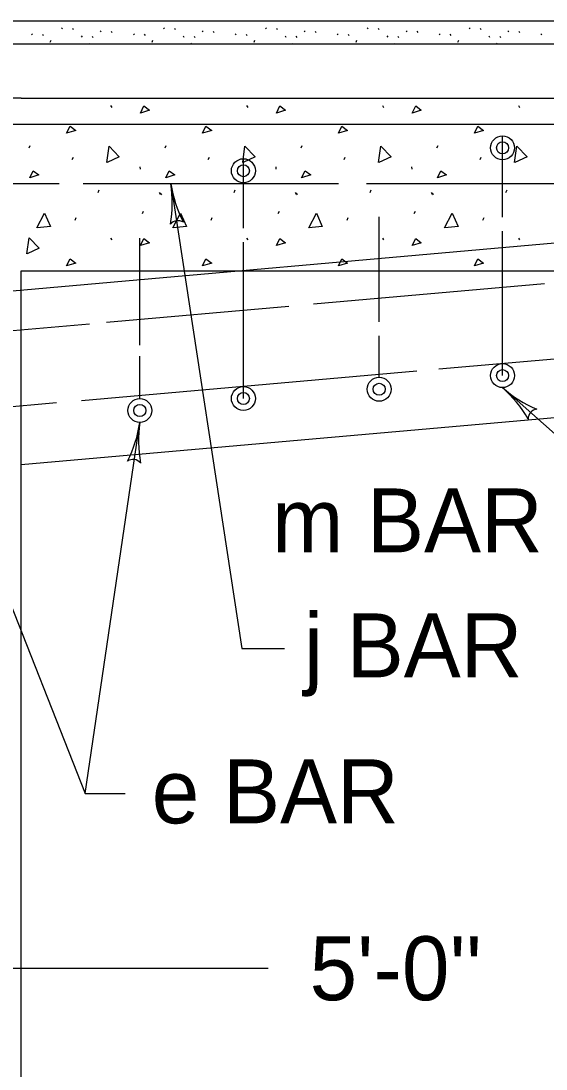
# Model space of a CAD drawing. Extents: x 1007 to 1035.5, y 1000.5 to 1021.5.
# Drawn here: x 1017.411 to 1019.054, y 1004.957 to 1008.235 of the extents above; entities that cross this region are included whole.
import ezdxf

# ---------------------------------------------------------------- set-up
doc = ezdxf.new("R2010")
doc.units = 0
doc.layers.add('1', color=7, linetype='Continuous')

msp = doc.modelspace()

# ---------------------------------------------------------------- linework, layer by layer
at = {"layer": '1'}
for p, q in [((1012.4115, 1008.2351), (1019.9115, 1008.2351)), ((1017.5382, 1008.2136), (1017.5406, 1008.21)), ((1017.5723, 1008.2123), (1017.5748, 1008.2086)), ((1017.8571, 1008.2136), (1017.8594, 1008.21)), ((1017.8912, 1008.2123), (1017.8936, 1008.2086)), ((1018.1759, 1008.2136), (1018.1783, 1008.21)), ((1018.2101, 1008.2123), (1018.2124, 1008.2086)), ((1018.4948, 1008.2136), (1018.4972, 1008.21)), ((1018.5289, 1008.2123), (1018.5313, 1008.2086)), ((1018.8137, 1008.2136), (1018.8161, 1008.21)), ((1018.8478, 1008.2123), (1018.8502, 1008.2086)), ((1017.4438, 1008.1948), (1017.4463, 1008.1912)), ((1017.4779, 1008.1934), (1017.4803, 1008.1898)), ((1017.5998, 1008.1885), (1017.6021, 1008.1849)), ((1017.6338, 1008.1872), (1017.6363, 1008.1835)), ((1017.6593, 1008.2042), (1017.6617, 1008.2006)), ((1017.6934, 1008.2028), (1017.6958, 1008.1992)), ((1017.7627, 1008.1948), (1017.7651, 1008.1912)), ((1017.7968, 1008.1934), (1017.7993, 1008.1898)), ((1017.9186, 1008.1885), (1017.921, 1008.1849)), ((1017.9528, 1008.1872), (1017.9551, 1008.1835)), ((1017.9782, 1008.2042), (1017.9806, 1008.2006)), ((1018.0123, 1008.2028), (1018.0147, 1008.1992)), ((1018.0816, 1008.1948), (1018.0839, 1008.1912)), ((1018.1157, 1008.1934), (1018.1181, 1008.1898)), ((1018.2374, 1008.1885), (1018.2398, 1008.1849)), ((1018.2716, 1008.1872), (1018.274, 1008.1835)), ((1018.297, 1008.2042), (1018.2994, 1008.2006)), ((1018.3312, 1008.2028), (1018.3336, 1008.1992)), ((1018.4004, 1008.1948), (1018.4028, 1008.1912)), ((1018.4346, 1008.1934), (1018.4369, 1008.1898)), ((1018.5563, 1008.1885), (1018.5588, 1008.1849)), ((1018.5904, 1008.1872), (1018.5928, 1008.1835)), ((1018.6159, 1008.2042), (1018.6183, 1008.2006)), ((1018.65, 1008.2028), (1018.6524, 1008.1992)), ((1018.7193, 1008.1948), (1018.7217, 1008.1912)), ((1018.7534, 1008.1934), (1018.7558, 1008.1898)), ((1018.8752, 1008.1885), (1018.8776, 1008.1849)), ((1018.9093, 1008.1872), (1018.9118, 1008.1835)), ((1018.9348, 1008.2042), (1018.9372, 1008.2006)), ((1018.9689, 1008.2028), (1018.9713, 1008.1992)), ((1019.0382, 1008.1948), (1019.0406, 1008.1912)), ((1023.2573, 1008.1622), (1010.0216, 1008.1622)), ((1019.9115, 1008.1622), (1012.4115, 1008.1622)), ((1017.5028, 1008.1692), (1017.5053, 1008.1746)), ((1017.625, 1008.1622), (1017.6263, 1008.1652)), ((1017.8217, 1008.1692), (1017.8241, 1008.1746)), ((1017.9438, 1008.1622), (1017.9452, 1008.1652)), ((1018.1406, 1008.1692), (1018.1429, 1008.1746)), ((1018.2628, 1008.1622), (1018.2641, 1008.1652)), ((1018.4594, 1008.1692), (1018.4618, 1008.1746)), ((1018.5816, 1008.1622), (1018.5829, 1008.1652)), ((1018.7783, 1008.1692), (1018.7807, 1008.1746)), ((1018.9005, 1008.1622), (1018.9018, 1008.1652)), ((1017.4115, 1007.9931), (1017.1146, 1007.9931)), ((1017.4115, 1007.9931), (1019.9115, 1007.9931)), ((1017.6915, 1007.9702), (1017.695, 1007.9648)), ((1018.1168, 1007.9702), (1018.1204, 1007.9648)), ((1018.5423, 1007.9702), (1018.5458, 1007.9648)), ((1018.9676, 1007.9702), (1018.9712, 1007.9648)), ((1017.1079, 1007.9122), (1019.849, 1007.9122)), ((1018.9179, 1007.6216), (1018.9179, 1007.8757)), ((1017.4366, 1007.8378), (1017.4402, 1007.8458)), ((1017.862, 1007.8378), (1017.8655, 1007.8458)), ((1018.2873, 1007.8378), (1018.2909, 1007.8458)), ((1018.7128, 1007.8378), (1018.7163, 1007.8458)), ((1017.5716, 1007.8015), (1017.5752, 1007.8094)), ((1017.9969, 1007.8015), (1018.0005, 1007.8094)), ((1018.1069, 1007.5874), (1018.1069, 1007.8041)), ((1018.4223, 1007.8015), (1018.4259, 1007.8094)), ((1018.8477, 1007.8015), (1018.8513, 1007.8094)), ((1017.7828, 1007.7792), (1017.7836, 1007.7712)), ((1018.2081, 1007.7792), (1018.209, 1007.7712)), ((1018.6335, 1007.7792), (1018.6343, 1007.7712)), ((1017.531, 1007.7258), (1017.299, 1007.7258)), ((1018.405, 1007.7258), (1017.6054, 1007.7258)), ((1017.8798, 1007.7258), (1018.1026, 1006.2722)), ((1019.7365, 1007.7258), (1018.4918, 1007.7258)), ((1017.6524, 1007.6984), (1017.6559, 1007.7064)), ((1017.8433, 1007.6984), (1017.8469, 1007.6932)), ((1017.8469, 1007.6964), (1017.8504, 1007.6911)), ((1018.0778, 1007.6984), (1018.0813, 1007.7064)), ((1018.2687, 1007.6984), (1018.2723, 1007.6932)), ((1018.2723, 1007.6964), (1018.2758, 1007.6911)), ((1018.5032, 1007.6984), (1018.5067, 1007.7064)), ((1018.6941, 1007.6984), (1018.6977, 1007.6932)), ((1018.6977, 1007.6964), (1018.7012, 1007.6911)), ((1018.9285, 1007.6984), (1018.9321, 1007.7064)), ((1017.7909, 1007.6327), (1017.7945, 1007.6406)), ((1018.2163, 1007.6327), (1018.2198, 1007.6406)), ((1018.5318, 1007.2944), (1018.5318, 1007.6224)), ((1018.6417, 1007.6327), (1018.6453, 1007.6406)), ((1017.0266, 1007.3598), (1019.9115, 1007.6141)), ((1017.5805, 1007.6122), (1017.584, 1007.6202)), ((1018.0058, 1007.6122), (1018.0094, 1007.6202)), ((1018.4313, 1007.6122), (1018.4348, 1007.6202)), ((1018.8566, 1007.6122), (1018.8602, 1007.6202)), ((1017.7829, 1007.2212), (1017.7829, 1007.5559)), ((1018.9179, 1007.1257), (1018.9179, 1007.5777)), ((1017.6915, 1007.5553), (1017.695, 1007.5501)), ((1018.1069, 1007.0541), (1018.1069, 1007.5435)), ((1018.1168, 1007.5553), (1018.1204, 1007.5501)), ((1018.5423, 1007.5553), (1018.5458, 1007.5501)), ((1018.9676, 1007.5553), (1018.9712, 1007.5501)), ((1017.4115, 1004.5372), (1017.4115, 1007.4538)), ((1017.4115, 1007.4538), (1019.974, 1007.4538)), ((1019.0493, 1007.4125), (1018.3268, 1007.3488)), ((1018.2493, 1007.342), (1017.6786, 1007.2918)), ((1017.6253, 1007.287), (1017.0991, 1007.2407)), ((1018.5318, 1007.1205), (1018.5318, 1007.2505)), ((1019.4888, 1007.2135), (1018.7187, 1007.1456)), ((1017.7829, 1007.0541), (1017.7829, 1007.187)), ((1018.6501, 1007.1395), (1017.6001, 1007.0469)), ((1017.4115, 1006.8477), (1020.4115, 1007.1122)), ((1019.3719, 1006.6863), (1018.9179, 1007.0882)), ((1017.5222, 1007.0401), (1017.12, 1007.0046)), ((1017.6117, 1005.8182), (1017.7829, 1006.9791)), ((1017.1746, 1006.9273), (1017.6117, 1005.8182)), ((1018.1026, 1006.2722), (1018.2353, 1006.2722)), ((1017.6117, 1005.8182), (1017.7367, 1005.8182)), ((1018.1848, 1005.2714), (1016.1615, 1005.2714))]:
    msp.add_line(p, q, dxfattribs=at)
for points in [[(1017.7847, 1007.9471), (1017.7953, 1007.9693), (1017.8131, 1007.956), (1017.7847, 1007.9471)], [(1018.2101, 1007.9471), (1018.2208, 1007.9693), (1018.2385, 1007.956), (1018.2101, 1007.9471)], [(1018.6354, 1007.9471), (1018.6461, 1007.9693), (1018.6638, 1007.956), (1018.6354, 1007.9471)], [(1017.554, 1007.8836), (1017.5647, 1007.9058), (1017.5824, 1007.8925), (1017.554, 1007.8836)], [(1017.9793, 1007.8836), (1017.99, 1007.9058), (1018.0078, 1007.8925), (1017.9793, 1007.8836)], [(1018.4048, 1007.8836), (1018.4154, 1007.9058), (1018.4332, 1007.8925), (1018.4048, 1007.8836)], [(1018.8301, 1007.8836), (1018.8408, 1007.9058), (1018.8585, 1007.8925), (1018.8301, 1007.8836)], [(1017.6796, 1007.7923), (1017.6867, 1007.843), (1017.7184, 1007.8102), (1017.6804, 1007.7926)], [(1018.105, 1007.7923), (1018.112, 1007.843), (1018.1438, 1007.8102), (1018.1058, 1007.7926)], [(1018.5303, 1007.7923), (1018.5374, 1007.843), (1018.5692, 1007.8102), (1018.5312, 1007.7926)], [(1018.9558, 1007.7923), (1018.9628, 1007.843), (1018.9946, 1007.8102), (1018.9566, 1007.7926)], [(1017.4384, 1007.7447), (1017.449, 1007.7668), (1017.4668, 1007.7535), (1017.4384, 1007.7447)], [(1017.8638, 1007.7447), (1017.8744, 1007.7668), (1017.8922, 1007.7535), (1017.8638, 1007.7447)], [(1018.2892, 1007.7447), (1018.2998, 1007.7668), (1018.3176, 1007.7535), (1018.2892, 1007.7447)], [(1018.7145, 1007.7447), (1018.7252, 1007.7668), (1018.7429, 1007.7535), (1018.7145, 1007.7447)], [(1017.4606, 1007.5883), (1017.4846, 1007.6335), (1017.5032, 1007.5918), (1017.4615, 1007.5883)], [(1017.8859, 1007.5883), (1017.9099, 1007.6335), (1017.9286, 1007.5918), (1017.8868, 1007.5883)], [(1018.3113, 1007.5883), (1018.3353, 1007.6335), (1018.3539, 1007.5918), (1018.3123, 1007.5883)], [(1018.7367, 1007.5883), (1018.7607, 1007.6335), (1018.7793, 1007.5918), (1018.7376, 1007.5883)], [(1017.4293, 1007.5062), (1017.4363, 1007.5569), (1017.4682, 1007.5241), (1017.4302, 1007.5064)], [(1017.7847, 1007.5323), (1017.7953, 1007.5545), (1017.8131, 1007.5412), (1017.7847, 1007.5323)], [(1018.2101, 1007.5323), (1018.2208, 1007.5545), (1018.2385, 1007.5412), (1018.2101, 1007.5323)], [(1018.6354, 1007.5323), (1018.6461, 1007.5545), (1018.6638, 1007.5412), (1018.6354, 1007.5323)], [(1017.554, 1007.4688), (1017.5647, 1007.491), (1017.5824, 1007.4777), (1017.554, 1007.4688)], [(1017.9793, 1007.4688), (1017.99, 1007.491), (1018.0078, 1007.4777), (1017.9793, 1007.4688)], [(1018.4048, 1007.4688), (1018.4154, 1007.491), (1018.4332, 1007.4777), (1018.4048, 1007.4688)], [(1018.8301, 1007.4688), (1018.8408, 1007.491), (1018.8585, 1007.4777), (1018.8301, 1007.4688)]]:
    msp.add_lwpolyline(points, dxfattribs=at)
for centre, radius in [((1018.918, 1007.8382), 0.0375), ((1018.918, 1007.8382), 0.0188), ((1018.107, 1007.7666), 0.0375), ((1018.107, 1007.7666), 0.0188), ((1018.918, 1007.1257), 0.0375), ((1018.918, 1007.1257), 0.0188), ((1018.5319, 1007.083), 0.0375), ((1018.5319, 1007.083), 0.0188), ((1018.107, 1007.0541), 0.0375), ((1018.107, 1007.0541), 0.0188), ((1017.783, 1007.0166), 0.0375), ((1017.783, 1007.0166), 0.0188)]:
    msp.add_circle(centre, radius, dxfattribs=at)
for centre, radius, start, end in [((1017.4934, 1007.6667), 0.3909, 350.059, 8.7057), ((1018.2663, 1007.7851), 0.3909, 188.6996, 188.7119), ((1018.2663, 1007.7851), 0.3909, 188.7119, 207.3806), ((1017.9023, 1007.5789), 0.0313, 57.4864, 139.6031), ((1019.1771, 1007.3809), 0.3909, 228.47, 228.4822), ((1019.1771, 1007.3809), 0.3909, 228.4822, 247.151), ((1018.6588, 1006.7955), 0.3909, 29.8294, 48.4761), ((1019.0292, 1006.9896), 0.0313, 97.2568, 179.3735), ((1017.3962, 1007.0362), 0.3909, 332.9558, 351.6025), ((1018.1697, 1006.9221), 0.3909, 171.6087, 190.2774), ((1018.1697, 1006.9221), 0.3909, 171.5964, 171.6087), ((1017.7612, 1006.8321), 0.0313, 40.3833, 122.5)]:
    msp.add_arc(centre, radius, start, end, dxfattribs=at)

# ---------------------------------------------------------------- texts
for s, p in [('m BAR', (1018.1968, 1006.5728)), ('j BAR', (1018.2967, 1006.182)), ('e BAR', (1017.8203, 1005.7252)), ("5'-0''", (1018.3142, 1005.1718))]:
    msp.add_text(s, height=0.2, dxfattribs=at).set_placement(p)

doc.saveas('drawing.dxf')
